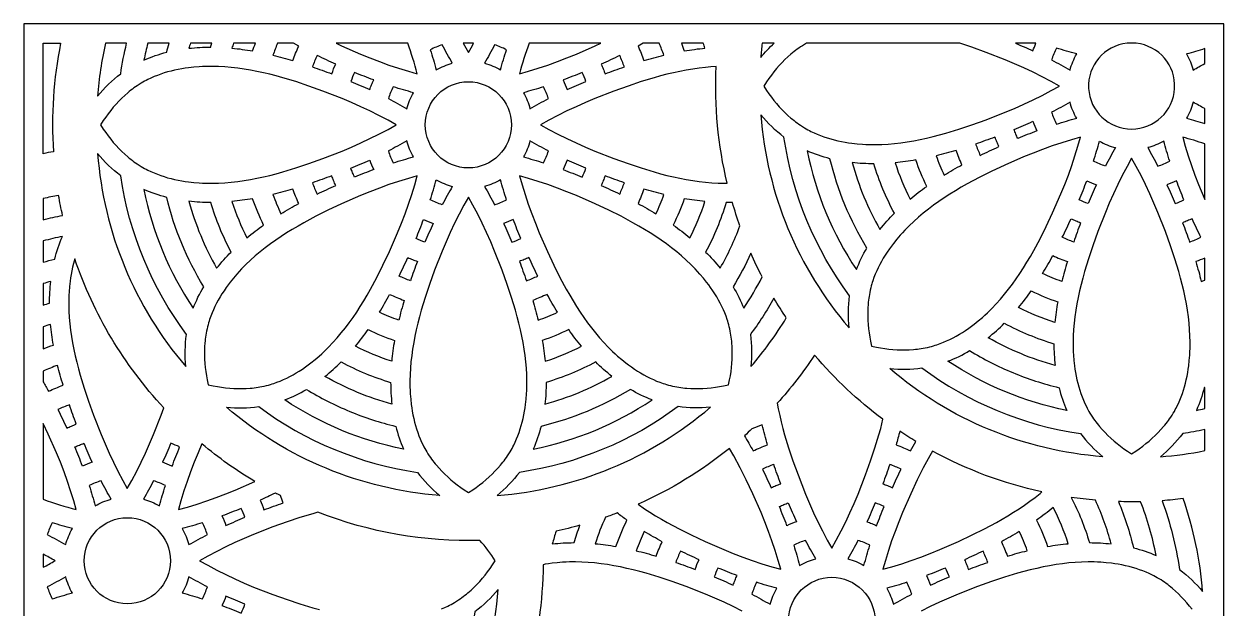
# Model space of a CAD drawing. Header units: millimetres. Extents: x 3389 to 5257, y 2005 to 6054.
# Drawn here: x 3389 to 5257, y 5144 to 6054 of the extents above; entities that cross this region are included whole.
import ezdxf

# ---------------------------------------------------------------- set-up
doc = ezdxf.new("R2010")
doc.units = ezdxf.units.MM
doc.layers.add('Layer 01', color=1, linetype='Continuous')

msp = doc.modelspace()

# ---------------------------------------------------------------- linework, layer by layer
at = {"layer": 'Layer 01'}
for points in [[(5256.9, 6054.1), (3388.6, 6054.1), (3388.6, 2004.8), (5256.9, 2004.8)], [(4606.8, 6024.1), (4603.6, 6022.2), (4600.5, 6020.3), (4597.4, 6018.3), (4594.9, 6016.6), (4592.4, 6014.8), (4590, 6013), (4587.5, 6011.1), (4585.1, 6009.2), (4582.7, 6007.2), (4578, 6003.1), (4573.4, 5998.7), (4568.9, 5994.2), (4564.5, 5989.5), (4560.3, 5984.7), (4556.2, 5979.7), (4552.2, 5974.6), (4548.3, 5969.3), (4544.6, 5964), (4540.4, 5957.4), (4544.6, 5950.7), (4548.3, 5945.4), (4552.2, 5940.1), (4556.2, 5935), (4560.3, 5930), (4564.5, 5925.2), (4568.9, 5920.5), (4573.4, 5916), (4578, 5911.7), (4582.7, 5907.5), (4585.1, 5905.6), (4587.5, 5903.6), (4590, 5901.7), (4592.4, 5899.9), (4594.9, 5898.1), (4597.4, 5896.4), (4600.5, 5894.4), (4603.6, 5892.5), (4606.3, 5890.9), (4609.1, 5889.3), (4611.5, 5888.1), (4613.9, 5886.8), (4618.7, 5884.5), (4623.7, 5882.3), (4628.8, 5880.3), (4634, 5878.4), (4639.3, 5876.6), (4644.7, 5875), (4650.2, 5873.6), (4655.7, 5872.2), (4661.3, 5871.1), (4667, 5870), (4672.2, 5869.2), (4677.5, 5868.5), (4685.7, 5867.5), (4694, 5866.9), (4699.4, 5866.6), (4704.8, 5866.4), (4714.2, 5866.3), (4724.1, 5866.6), (4734, 5867.1), (4743.9, 5867.9), (4753.9, 5869.1), (4763.9, 5870.5), (4773.9, 5872.2), (4783.9, 5874.1), (4793.9, 5876.3), (4804, 5878.6), (4814, 5881.2), (4824.1, 5884), (4844.2, 5890.1), (4864.4, 5896.9), (4886.5, 5904.8), (4916.3, 5916.5), (4931, 5922.6), (4945.5, 5929.1), (4959.7, 5935.8), (4973.8, 5942.8), (4988, 5950.3), (5000.6, 5957.4), (4988, 5964.4), (4973.8, 5971.9), (4959.7, 5978.9), (4945.5, 5985.6), (4931, 5992.1), (4916.3, 5998.3), (4886.5, 6009.9), (4864.4, 6017.8), (4845.7, 6024.1)], [(3968.1, 5897), (3955.4, 5904.1), (3941.3, 5911.6), (3927.2, 5918.6), (3912.9, 5925.3), (3898.4, 5931.8), (3883.8, 5938), (3853.9, 5949.6), (3831.9, 5957.5), (3811.7, 5964.3), (3791.5, 5970.4), (3781.5, 5973.2), (3771.4, 5975.8), (3761.4, 5978.2), (3751.3, 5980.3), (3741.3, 5982.2), (3731.3, 5983.9), (3721.4, 5985.3), (3711.4, 5986.5), (3701.5, 5987.3), (3691.5, 5987.8), (3681.6, 5988.1), (3672.2, 5988), (3666.8, 5987.8), (3661.4, 5987.5), (3653.2, 5986.9), (3644.9, 5986), (3639.7, 5985.2), (3634.5, 5984.4), (3628.8, 5983.3), (3623.2, 5982.2), (3617.6, 5980.8), (3612.2, 5979.4), (3606.8, 5977.8), (3601.5, 5976), (3596.3, 5974.1), (3591.2, 5972.1), (3586.2, 5969.9), (3581.3, 5967.6), (3578.9, 5966.3), (3576.5, 5965.1), (3573.8, 5963.5), (3571, 5961.9), (3567.9, 5960), (3564.9, 5958), (3562.4, 5956.3), (3559.9, 5954.5), (3557.4, 5952.7), (3555, 5950.8), (3552.5, 5948.9), (3550.1, 5946.9), (3545.5, 5942.8), (3540.8, 5938.4), (3536.4, 5933.9), (3532, 5929.2), (3527.7, 5924.4), (3523.6, 5919.4), (3519.6, 5914.3), (3515.8, 5909), (3512.1, 5903.7), (3507.8, 5897), (3512.1, 5890.4), (3515.8, 5885.1), (3519.6, 5879.8), (3523.6, 5874.7), (3527.7, 5869.7), (3532, 5864.9), (3536.4, 5860.2), (3540.8, 5855.7), (3545.5, 5851.3), (3550.1, 5847.2), (3552.5, 5845.2), (3555, 5843.3), (3557.4, 5841.4), (3559.9, 5839.6), (3562.4, 5837.8), (3564.9, 5836.1), (3567.9, 5834.1), (3571, 5832.2), (3573.8, 5830.6), (3576.5, 5829), (3578.9, 5827.8), (3581.3, 5826.5), (3586.2, 5824.2), (3591.2, 5822), (3596.3, 5820), (3601.5, 5818.1), (3606.8, 5816.3), (3612.2, 5814.7), (3617.6, 5813.3), (3623.2, 5811.9), (3628.8, 5810.8), (3634.5, 5809.7), (3639.7, 5808.9), (3644.9, 5808.1), (3653.2, 5807.2), (3661.4, 5806.6), (3666.8, 5806.3), (3672.2, 5806.1), (3681.6, 5806), (3691.5, 5806.3), (3701.5, 5806.8), (3711.4, 5807.6), (3721.4, 5808.8), (3731.3, 5810.2), (3741.3, 5811.9), (3751.3, 5813.8), (3761.4, 5815.9), (3771.4, 5818.3), (3781.5, 5820.9), (3791.5, 5823.7), (3811.7, 5829.8), (3831.9, 5836.6), (3853.9, 5844.5), (3883.8, 5856.1), (3898.4, 5862.3), (3912.9, 5868.8), (3927.2, 5875.5), (3941.3, 5882.5), (3955.4, 5890)], [(5033.5, 5877.8), (5019.6, 5873.9), (5004.3, 5869.2), (4989.4, 5864.2), (4974.6, 5858.8), (4959.7, 5853.1), (4945, 5847.2), (4915.7, 5834.3), (4894.5, 5824.3), (4875.5, 5814.8), (4856.9, 5804.9), (4847.8, 5799.7), (4838.8, 5794.4), (4830.1, 5789), (4821.4, 5783.5), (4813, 5777.7), (4804.7, 5771.8), (4796.7, 5765.8), (4788.8, 5759.5), (4781.2, 5753.1), (4773.8, 5746.5), (4766.6, 5739.6), (4760.1, 5732.9), (4756.4, 5729), (4752.8, 5725), (4747.4, 5718.7), (4742.2, 5712.2), (4739, 5708), (4735.9, 5703.7), (4732.6, 5698.9), (4729.5, 5694.1), (4726.5, 5689.3), (4723.7, 5684.4), (4721, 5679.4), (4718.5, 5674.5), (4716.2, 5669.4), (4714, 5664.4), (4712, 5659.3), (4710.2, 5654.2), (4709.4, 5651.6), (4708.6, 5649.1), (4707.7, 5646), (4706.9, 5642.9), (4706.1, 5639.4), (4705.4, 5635.8), (4704.8, 5632.8), (4704.3, 5629.8), (4703.8, 5626.8), (4703.5, 5623.7), (4703.1, 5620.6), (4702.8, 5617.5), (4702.4, 5611.3), (4702.2, 5605), (4702.2, 5598.6), (4702.4, 5592.2), (4702.8, 5585.8), (4703.5, 5579.4), (4704.3, 5572.9), (4705.3, 5566.5), (4706.4, 5560.1), (4708.1, 5552.4), (4715.8, 5550.7), (4722.2, 5549.5), (4728.7, 5548.5), (4735.1, 5547.7), (4741.5, 5547.1), (4748, 5546.7), (4754.4, 5546.5), (4760.7, 5546.5), (4767, 5546.7), (4773.3, 5547.1), (4776.4, 5547.4), (4779.5, 5547.7), (4782.5, 5548.1), (4785.5, 5548.6), (4788.6, 5549.1), (4791.6, 5549.6), (4795.1, 5550.4), (4798.7, 5551.2), (4801.7, 5552), (4804.8, 5552.9), (4807.4, 5553.7), (4809.9, 5554.5), (4815, 5556.3), (4820.1, 5558.3), (4825.1, 5560.4), (4830.2, 5562.8), (4835.1, 5565.3), (4840.1, 5567.9), (4845, 5570.8), (4849.9, 5573.8), (4854.7, 5576.9), (4859.4, 5580.2), (4863.7, 5583.3), (4867.9, 5586.5), (4874.4, 5591.6), (4880.7, 5597), (4884.7, 5600.6), (4888.7, 5604.3), (4895.4, 5610.9), (4902.2, 5618.1), (4908.8, 5625.5), (4915.3, 5633.1), (4921.5, 5641), (4927.6, 5649), (4933.5, 5657.3), (4939.2, 5665.7), (4944.8, 5674.3), (4950.2, 5683.1), (4955.5, 5692.1), (4960.6, 5701.1), (4970.5, 5719.7), (4980, 5738.7), (4990, 5760), (5002.9, 5789.3), (5008.9, 5804), (5014.6, 5818.8), (5019.9, 5833.6), (5024.9, 5848.6), (5029.6, 5863.9)], [(5113.1, 5844.9), (5106, 5832.3), (5098.5, 5818.1), (5091.5, 5804), (5084.8, 5789.7), (5078.3, 5775.2), (5072.2, 5760.6), (5060.5, 5730.8), (5052.6, 5708.7), (5045.9, 5688.5), (5039.8, 5668.4), (5037, 5658.3), (5034.4, 5648.2), (5032, 5638.2), (5029.8, 5628.1), (5027.9, 5618.2), (5026.2, 5608.1), (5024.8, 5598.2), (5023.7, 5588.2), (5022.8, 5578.3), (5022.3, 5568.3), (5022.1, 5558.4), (5022.2, 5549), (5022.3, 5543.6), (5022.6, 5538.2), (5023.3, 5530), (5024.2, 5521.8), (5024.9, 5516.5), (5025.7, 5511.3), (5026.8, 5505.6), (5028, 5500), (5029.3, 5494.4), (5030.8, 5489), (5032.4, 5483.6), (5034.1, 5478.3), (5036, 5473.1), (5038, 5468), (5040.2, 5463), (5042.6, 5458.1), (5043.8, 5455.7), (5045.1, 5453.4), (5046.6, 5450.6), (5048.2, 5447.8), (5050.1, 5444.7), (5052.1, 5441.7), (5053.9, 5439.2), (5055.6, 5436.7), (5057.5, 5434.2), (5059.3, 5431.8), (5061.3, 5429.4), (5063.3, 5427), (5067.4, 5422.3), (5071.7, 5417.7), (5076.2, 5413.2), (5080.9, 5408.8), (5085.7, 5404.5), (5090.7, 5400.4), (5095.9, 5396.4), (5101.1, 5392.6), (5106.5, 5388.9), (5113.1, 5384.6), (5119.7, 5388.9), (5125.1, 5392.6), (5130.3, 5396.4), (5135.4, 5400.4), (5140.4, 5404.5), (5145.3, 5408.8), (5150, 5413.2), (5154.5, 5417.7), (5158.8, 5422.3), (5162.9, 5427), (5164.9, 5429.4), (5166.8, 5431.8), (5168.7, 5434.2), (5170.5, 5436.7), (5172.3, 5439.2), (5174, 5441.7), (5176, 5444.7), (5177.9, 5447.8), (5179.6, 5450.6), (5181.1, 5453.4), (5182.4, 5455.7), (5183.6, 5458.1), (5185.9, 5463), (5188.1, 5468), (5190.2, 5473.1), (5192.1, 5478.3), (5193.8, 5483.6), (5195.4, 5489), (5196.9, 5494.4), (5198.2, 5500), (5199.4, 5505.6), (5200.4, 5511.3), (5201.3, 5516.5), (5202, 5521.8), (5202.9, 5530), (5203.6, 5538.2), (5203.8, 5543.6), (5204, 5549), (5204.1, 5558.4), (5203.9, 5568.3), (5203.3, 5578.3), (5202.5, 5588.2), (5201.4, 5598.2), (5200, 5608.1), (5198.3, 5618.2), (5196.4, 5628.1), (5194.2, 5638.2), (5191.8, 5648.2), (5189.2, 5658.3), (5186.4, 5668.4), (5180.3, 5688.5), (5173.6, 5708.7), (5165.6, 5730.8), (5154, 5760.6), (5147.8, 5775.2), (5141.4, 5789.7), (5134.7, 5804), (5127.7, 5818.1), (5120.2, 5832.3)], [(4001, 5817.5), (3987.1, 5813.6), (3971.7, 5808.9), (3956.8, 5803.9), (3942, 5798.5), (3927.2, 5792.8), (3912.5, 5786.8), (3883.1, 5774), (3861.9, 5764), (3842.9, 5754.5), (3824.3, 5744.5), (3815.3, 5739.4), (3806.3, 5734.1), (3797.5, 5728.7), (3788.9, 5723.1), (3780.5, 5717.4), (3772.2, 5711.5), (3764.1, 5705.5), (3756.3, 5699.2), (3748.7, 5692.8), (3741.3, 5686.2), (3734.1, 5679.3), (3727.5, 5672.6), (3723.8, 5668.7), (3720.2, 5664.6), (3714.8, 5658.4), (3709.7, 5651.9), (3706.5, 5647.7), (3703.3, 5643.4), (3700.1, 5638.6), (3696.9, 5633.8), (3694, 5629), (3691.1, 5624.1), (3688.4, 5619.1), (3686, 5614.1), (3683.6, 5609.1), (3681.5, 5604.1), (3679.5, 5599), (3677.7, 5593.9), (3676.8, 5591.3), (3676.1, 5588.8), (3675.2, 5585.7), (3674.4, 5582.6), (3673.6, 5579.1), (3672.8, 5575.5), (3672.3, 5572.5), (3671.7, 5569.5), (3671.3, 5566.5), (3670.9, 5563.4), (3670.6, 5560.3), (3670.3, 5557.2), (3669.9, 5551), (3669.7, 5544.7), (3669.7, 5538.3), (3669.9, 5531.9), (3670.3, 5525.5), (3670.9, 5519), (3671.7, 5512.6), (3672.7, 5506.2), (3673.9, 5499.8), (3675.6, 5492.1), (3683.3, 5490.4), (3689.7, 5489.2), (3696.1, 5488.2), (3702.5, 5487.4), (3709, 5486.8), (3715.4, 5486.4), (3721.8, 5486.2), (3728.2, 5486.2), (3734.5, 5486.4), (3740.7, 5486.8), (3743.8, 5487.1), (3746.9, 5487.4), (3750, 5487.8), (3753, 5488.3), (3756, 5488.8), (3759, 5489.3), (3762.6, 5490.1), (3766.1, 5490.9), (3769.2, 5491.7), (3772.3, 5492.6), (3774.8, 5493.4), (3777.4, 5494.2), (3782.5, 5496), (3787.6, 5498), (3792.6, 5500.1), (3797.6, 5502.5), (3802.6, 5505), (3807.6, 5507.6), (3812.4, 5510.5), (3817.3, 5513.5), (3822.1, 5516.6), (3826.9, 5519.9), (3831.2, 5523), (3835.4, 5526.2), (3841.8, 5531.3), (3848.1, 5536.7), (3852.2, 5540.3), (3856.1, 5544), (3862.8, 5550.6), (3869.7, 5557.8), (3876.3, 5565.2), (3882.7, 5572.8), (3889, 5580.7), (3895, 5588.7), (3900.9, 5597), (3906.6, 5605.4), (3912.2, 5614), (3917.6, 5622.8), (3922.9, 5631.8), (3928, 5640.8), (3938, 5659.4), (3947.5, 5678.4), (3957.5, 5699.7), (3970.3, 5729), (3976.3, 5743.7), (3982, 5758.5), (3987.4, 5773.3), (3992.4, 5788.3), (3997.1, 5803.6)], [(4160.1, 5817.5), (4164, 5803.6), (4168.7, 5788.3), (4173.7, 5773.3), (4179.1, 5758.5), (4184.8, 5743.7), (4190.7, 5729), (4203.6, 5699.7), (4213.6, 5678.4), (4223.1, 5659.4), (4233, 5640.8), (4238.2, 5631.8), (4243.5, 5622.8), (4248.9, 5614), (4254.4, 5605.4), (4260.2, 5597), (4266.1, 5588.7), (4272.1, 5580.7), (4278.4, 5572.8), (4284.8, 5565.2), (4291.4, 5557.8), (4298.3, 5550.6), (4305, 5544), (4308.9, 5540.3), (4312.9, 5536.7), (4319.2, 5531.3), (4325.7, 5526.2), (4329.9, 5523), (4334.2, 5519.9), (4339, 5516.6), (4343.8, 5513.5), (4348.6, 5510.5), (4353.5, 5507.6), (4358.5, 5505), (4363.4, 5502.5), (4368.5, 5500.1), (4373.5, 5498), (4378.6, 5496), (4383.7, 5494.2), (4386.2, 5493.4), (4388.8, 5492.6), (4391.9, 5491.7), (4395, 5490.9), (4398.5, 5490.1), (4402.1, 5489.3), (4405.1, 5488.8), (4408.1, 5488.3), (4411.1, 5487.8), (4414.2, 5487.4), (4417.3, 5487.1), (4420.4, 5486.8), (4426.6, 5486.4), (4432.9, 5486.2), (4439.3, 5486.2), (4445.7, 5486.4), (4452.1, 5486.8), (4458.5, 5487.4), (4465, 5488.2), (4471.4, 5489.2), (4477.8, 5490.4), (4485.5, 5492.1), (4487.2, 5499.8), (4488.4, 5506.2), (4489.4, 5512.6), (4490.2, 5519), (4490.8, 5525.5), (4491.2, 5531.9), (4491.4, 5538.3), (4491.4, 5544.7), (4491.2, 5551), (4490.8, 5557.2), (4490.5, 5560.3), (4490.2, 5563.4), (4489.8, 5566.5), (4489.3, 5569.5), (4488.8, 5572.5), (4488.3, 5575.5), (4487.5, 5579.1), (4486.7, 5582.6), (4485.9, 5585.7), (4485, 5588.8), (4484.2, 5591.3), (4483.4, 5593.9), (4481.6, 5599), (4479.6, 5604.1), (4477.5, 5609.1), (4475.1, 5614.1), (4472.6, 5619.1), (4470, 5624.1), (4467.1, 5629), (4464.1, 5633.8), (4461, 5638.6), (4457.7, 5643.4), (4454.6, 5647.7), (4451.4, 5651.9), (4446.3, 5658.4), (4440.9, 5664.6), (4437.3, 5668.7), (4433.6, 5672.6), (4427, 5679.3), (4419.8, 5686.2), (4412.4, 5692.8), (4404.8, 5699.2), (4396.9, 5705.5), (4388.9, 5711.5), (4380.6, 5717.4), (4372.2, 5723.1), (4363.6, 5728.7), (4354.8, 5734.1), (4345.8, 5739.4), (4336.7, 5744.5), (4318.2, 5754.5), (4299.2, 5764), (4277.9, 5774), (4248.6, 5786.8), (4233.9, 5792.8), (4219.1, 5798.5), (4204.3, 5803.9), (4189.3, 5808.9), (4174, 5813.6)], [(4080.5, 5784.6), (4073.5, 5771.9), (4066, 5757.8), (4059, 5743.7), (4052.3, 5729.4), (4045.8, 5714.9), (4039.6, 5700.3), (4028, 5670.4), (4020.1, 5648.4), (4013.3, 5628.2), (4007.2, 5608.1), (4004.4, 5598), (4001.8, 5587.9), (3999.4, 5577.9), (3997.3, 5567.8), (3995.4, 5557.9), (3993.7, 5547.8), (3992.3, 5537.9), (3991.1, 5527.9), (3990.3, 5518), (3989.8, 5508), (3989.5, 5498.1), (3989.6, 5488.7), (3989.8, 5483.3), (3990.1, 5477.9), (3990.7, 5469.7), (3991.6, 5461.4), (3992.4, 5456.2), (3993.2, 5451), (3994.2, 5445.3), (3995.4, 5439.7), (3996.8, 5434.1), (3998.2, 5428.7), (3999.8, 5423.3), (4001.6, 5418), (4003.5, 5412.8), (4005.5, 5407.7), (4007.7, 5402.7), (4010, 5397.8), (4011.3, 5395.4), (4012.5, 5393), (4014.1, 5390.3), (4015.7, 5387.5), (4017.6, 5384.4), (4019.6, 5381.4), (4021.3, 5378.9), (4023.1, 5376.4), (4024.9, 5373.9), (4026.8, 5371.5), (4028.7, 5369.1), (4030.7, 5366.7), (4034.8, 5362), (4039.2, 5357.3), (4043.7, 5352.9), (4048.4, 5348.5), (4053.2, 5344.2), (4058.2, 5340.1), (4063.3, 5336.1), (4068.6, 5332.3), (4073.9, 5328.6), (4080.5, 5324.3), (4087.2, 5328.6), (4092.5, 5332.3), (4097.8, 5336.1), (4102.9, 5340.1), (4107.9, 5344.2), (4112.7, 5348.5), (4117.4, 5352.9), (4121.9, 5357.3), (4126.2, 5362), (4130.4, 5366.7), (4132.3, 5369.1), (4134.3, 5371.5), (4136.2, 5373.9), (4138, 5376.4), (4139.8, 5378.9), (4141.5, 5381.4), (4143.5, 5384.4), (4145.4, 5387.5), (4147, 5390.3), (4148.6, 5393), (4149.8, 5395.4), (4151.1, 5397.8), (4153.4, 5402.7), (4155.6, 5407.7), (4157.6, 5412.8), (4159.5, 5418), (4161.3, 5423.3), (4162.9, 5428.7), (4164.3, 5434.1), (4165.7, 5439.7), (4166.8, 5445.3), (4167.9, 5451), (4168.7, 5456.2), (4169.4, 5461.4), (4170.4, 5469.7), (4171, 5477.9), (4171.3, 5483.3), (4171.5, 5488.7), (4171.6, 5498.1), (4171.3, 5508), (4170.8, 5518), (4170, 5527.9), (4168.8, 5537.9), (4167.4, 5547.8), (4165.7, 5557.9), (4163.8, 5567.8), (4161.6, 5577.9), (4159.3, 5587.9), (4156.7, 5598), (4153.9, 5608.1), (4147.8, 5628.2), (4141, 5648.4), (4133.1, 5670.4), (4121.4, 5700.3), (4115.3, 5714.9), (4108.8, 5729.4), (4102.1, 5743.7), (4095.1, 5757.8), (4087.6, 5771.9)]]:
    msp.add_lwpolyline(points, close=True, dxfattribs=at)
for points in [[(3445.7, 6024.1, 0.065648), (3434.4, 5855.2, 0.006204), (3418.6, 5852.1), (3418.6, 6024.1)], [(3515.5, 6024.1, 0.035981), (3503.2, 5941.8, -0.057025), (3539.2, 5976.5, -0.022146), (3548.4, 6024.1)], [(3581.3, 6024.1, 0.013021), (3575.4, 5997.9, -0.043703), (3610.8, 6010.1, -0.007499), (3614.4, 6024.1)], [(3647.7, 6024.1, 0.004537), (3645.4, 6016.2, -0.02748), (3679.3, 6018.1, -0.003762), (3681.1, 6024.1)], [(3714.9, 6024.1, 0.005175), (3712.3, 6016.5, -0.01991), (3744.6, 6012.1, -0.008965), (3748.9, 6024.1)], [(3783.4, 6024.1, 0.015462), (3776.2, 6005.5, -0.012924), (3807.1, 5997.1, -0.020988), (3816.5, 6019.6), (3808.4, 6024.1)], [(3874.6, 6024.1), (3883.1, 6020.1), (3912.5, 6007.3), (3927.2, 6001.3), (3942, 5995.6), (3956.8, 5990.2), (3971.7, 5985.2), (3987.1, 5980.5), (4001, 5976.6, 0.01941), (3986.2, 6024.1)], [(4021.2, 6014, -0.012674), (4030.4, 5982.6, -0.068658), (4055.5, 5993, -0.012674), (4039.8, 6021.7, 0.038296)], [(4072.4, 6024.1, 0.006902), (4080.5, 6009.5, 0.006902), (4088.7, 6024.1)], [(4118.5, 5988.6, -0.034289), (4130.6, 5982.6, -0.012674), (4139.8, 6014, 0.038296), (4121.3, 6021.7, -0.012674), (4105.6, 5993, -0.034289)], [(4174.9, 6024.1, 0.01941), (4160.1, 5976.6), (4174, 5980.5), (4189.3, 5985.2), (4204.3, 5990.2), (4219.1, 5995.6), (4233.9, 6001.3), (4248.6, 6007.3), (4277.9, 6020.1), (4286.5, 6024.1)], [(4352.7, 6024.1), (4344.6, 6019.6, -0.020988), (4353.9, 5997.1, -0.012924), (4384.9, 6005.5, 0.015462), (4377.6, 6024.1)], [(4412.2, 6024.1, -0.008965), (4416.5, 6012.1, -0.01991), (4448.8, 6016.5, 0.005175), (4446.2, 6024.1)], [(4537.8, 6024.1, 0.009547), (4535.7, 6002.1, -0.032927), (4556.6, 6024.1)], [(4932.3, 6024.1, -0.008991), (4959.5, 6012.2, -0.019622), (4964.2, 6024.1)], [(4988.5, 5998.1, -0.012674), (5017.2, 5982.4, -0.068658), (5027.6, 6007.4, -0.012674), (4996.1, 6016.7, 0.038296)], [(5106, 6024.1, 18.836398), (5120.2, 6024.1)], [(3837.6, 5987.3, -0.007248), (3867.8, 5976.5, -0.017746), (3873.9, 5991.4, -0.007248), (3845, 6005, 0.018525)], [(4290.4, 5984, -0.008872), (4293.3, 5976.5, -0.007248), (4323.4, 5987.3, 0.018525), (4316.1, 6005, -0.007248), (4287.2, 5991.4, -0.008872)], [(5226.9, 6015.7, -0.011467), (5198.6, 6007.4, -0.068658), (5209, 5982.4, -0.008107), (5226.9, 5992.4)], [(3929.8, 5959.5, -0.012408), (3933.1, 5966.9, -0.009682), (3903.3, 5978.6, 0.019227), (3897.5, 5964.7, -0.009682), (3926.9, 5951.9, -0.012408)], [(4466.3, 5987.7), (4458, 5987.2), (4449.7, 5986.5), (4439.7, 5985.3), (4429.8, 5983.9), (4419.7, 5982.2), (4409.8, 5980.3), (4399.7, 5978.2), (4389.7, 5975.8), (4379.6, 5973.2), (4369.5, 5970.4), (4349.4, 5964.3), (4329.2, 5957.5), (4307.1, 5949.6), (4277.3, 5938), (4262.7, 5931.8), (4248.2, 5925.3), (4233.9, 5918.6), (4219.8, 5911.6), (4205.6, 5904.1), (4193, 5897), (4205.6, 5890), (4219.8, 5882.5), (4233.9, 5875.5), (4248.2, 5868.8), (4262.7, 5862.3), (4277.3, 5856.1), (4307.1, 5844.5), (4329.2, 5836.6), (4349.4, 5829.8), (4369.5, 5823.7), (4379.6, 5820.9), (4389.7, 5818.3), (4399.7, 5815.9), (4409.8, 5813.8), (4419.7, 5811.9), (4429.8, 5810.2), (4439.7, 5808.8), (4449.7, 5807.6), (4459.6, 5806.8), (4469.6, 5806.3), (4479.5, 5806), (4483.5, 5806, -0.070813)], [(4257.8, 5978.6, -0.009682), (4228, 5966.9, -0.024819), (4234.2, 5951.9, -0.009682), (4263.6, 5964.7, 0.019227)], [(3955.9, 5937.8, -0.012674), (3984.6, 5922.1, -0.068658), (3995, 5947.1, -0.012674), (3963.6, 5956.3, 0.038296)], [(4197.5, 5956.3, -0.012674), (4166.1, 5947.1, -0.068658), (4176.4, 5922.1, -0.012674), (4205.2, 5937.8, 0.038296)], [(5021.5, 5919.4, -0.034289), (5017.2, 5932.3, -0.012674), (4988.5, 5916.6, 0.038296), (4996.1, 5898.1, -0.012674), (5027.6, 5907.3, -0.034289)], [(5226.9, 5922.3, -0.008107), (5209, 5932.3, -0.068658), (5198.6, 5907.3, -0.011467), (5226.9, 5899.1)], [(4673.2, 5580.7, -0.057025), (4674.1, 5630.8, -0.124085), (4571.8, 5877.9, -0.057025), (4535.7, 5912.6, 0.159007)], [(4932.8, 5882.7, -0.009613), (4930.1, 5889.7, 0.009682), (4959.5, 5902.5, 0.024819), (4965.7, 5887.5, 0.009682), (4935.8, 5875.8, -0.009613)], [(3989, 5859.1, -0.034289), (3984.6, 5872, -0.012674), (3955.9, 5856.3, 0.038296), (3963.6, 5837.8, -0.012674), (3995, 5847, -0.034289)], [(4205.2, 5856.3, -0.012674), (4176.4, 5872, -0.068658), (4166.1, 5847, -0.012674), (4197.5, 5837.8, 0.038296)], [(4903.3, 5870.4, -0.008872), (4900.3, 5877.9, -0.007248), (4870.2, 5867.1, 0.018525), (4877.5, 5849.4, -0.007248), (4906.5, 5863.1, -0.008872)], [(5053.8, 5840.4, 0.012674), (5063, 5871.8, 0.068658), (5088, 5861.5, 0.012674), (5072.3, 5832.7, -0.038296)], [(5151, 5865.8, -0.034289), (5138.1, 5861.5, -0.012674), (5153.9, 5832.7, 0.038296), (5172.4, 5840.4, -0.012674), (5163.2, 5871.8, -0.034289)], [(5226.9, 5867.5, 0.014326), (5192.6, 5877.8), (5196.5, 5863.9), (5201.3, 5848.6), (5206.3, 5833.6), (5211.6, 5818.8), (5217.3, 5804), (5226.9, 5780.8)], [(3640.6, 5520.4, -0.057025), (3641.6, 5570.5, -0.124085), (3539.2, 5817.6, -0.057025), (3503.2, 5852.3, 0.159007)], [(4684.6, 5671.5, -0.043703), (4701, 5705.1, -0.078451), (4643.4, 5844.3, -0.043703), (4607.9, 5856.5, 0.098094)], [(4821.2, 5818.8, -0.012924), (4849, 5834.8, -0.020988), (4839.7, 5857.3, -0.012924), (4808.7, 5848.9, 0.025221)], [(3900.3, 5822.4, -0.009613), (3897.5, 5829.4, 0.009682), (3926.9, 5842.2, 0.024819), (3933.1, 5827.2, 0.009682), (3903.3, 5815.5, -0.009613)], [(4263.6, 5829.4, -0.009682), (4234.2, 5842.2, -0.024819), (4228, 5827.2, -0.009682), (4257.8, 5815.5, 0.019227)], [(4725.9, 5797, -0.024946), (4711.8, 5836.3, -0.02748), (4678, 5838.2, 0.062756), (4721.2, 5734, -0.02748), (4743.8, 5759.2, -0.024946)], [(4768.2, 5781.4, -0.01991), (4794.2, 5801.2, -0.031349), (4777.1, 5842.3, -0.01991), (4744.9, 5837.9, 0.039523)], [(3870.7, 5810.1, -0.008872), (3867.8, 5817.6, -0.007248), (3837.6, 5806.8, 0.018525), (3845, 5789.1, -0.007248), (3873.9, 5802.7, -0.008872)], [(4021.2, 5780.1, 0.012674), (4030.4, 5811.5, 0.068658), (4055.5, 5801.1, 0.012674), (4039.8, 5772.4, -0.038296)], [(4118.5, 5805.5, -0.034289), (4105.6, 5801.1, -0.012674), (4121.3, 5772.4, 0.038296), (4139.8, 5780.1, -0.012674), (4130.6, 5811.5, -0.034289)], [(4290.4, 5810.1, -0.008872), (4287.2, 5802.7, -0.007248), (4316.1, 5789.1, 0.018525), (4323.4, 5806.8, -0.007248), (4293.3, 5817.6, -0.008872)], [(3652, 5611.2, -0.043703), (3668.5, 5644.8, -0.078451), (3610.8, 5784, -0.043703), (3575.4, 5796.2, 0.098094)], [(3788.6, 5758.5, -0.012924), (3816.5, 5774.5, -0.020988), (3807.1, 5797, -0.012924), (3776.2, 5788.6, 0.025221)], [(4384.9, 5788.6, -0.012924), (4353.9, 5797, -0.020988), (4344.6, 5774.5, -0.012924), (4372.5, 5758.5, 0.025221)], [(5031.5, 5780.1, 0.009682), (5043.3, 5809.9, 0.024819), (5058.2, 5803.7, 0.009682), (5045.4, 5774.3, -0.019227)], [(5194.6, 5780.1, -0.009682), (5182.9, 5809.9, -0.024819), (5168, 5803.7, -0.009682), (5180.8, 5774.3, 0.019227)], [(3418.6, 5749.3, -0.014039), (3448.7, 5755.8, -0.012358), (3442.5, 5787.2, 0.010505), (3418.6, 5782.2)], [(3693.3, 5736.7, -0.024946), (3679.3, 5776, -0.02748), (3645.4, 5777.9, 0.062756), (3688.6, 5673.7, -0.02748), (3711.2, 5698.9, -0.024946)], [(3735.7, 5721.1, -0.01991), (3761.6, 5740.9, -0.031349), (3744.6, 5782, -0.01991), (3712.3, 5777.6, 0.039523)], [(4448.8, 5777.6, -0.01991), (4416.5, 5782, -0.031349), (4399.5, 5740.9, -0.01991), (4425.4, 5721.1, 0.039523)], [(4491.5, 5776.2), (4481.8, 5776, -0.049922), (4449.9, 5698.9, -0.02748), (4472.5, 5673.7, 0.040426), (4503.3, 5739.6, -0.014832)], [(3999, 5719.8, 0.009682), (4010.7, 5749.6, 0.024819), (4025.7, 5743.4, 0.009682), (4012.9, 5714, -0.019227)], [(4162.1, 5719.8, -0.009682), (4150.4, 5749.6, -0.024819), (4135.4, 5743.4, -0.009682), (4148.2, 5714, 0.019227)], [(5026.2, 5747.5, 0.008872), (5033.7, 5744.6, 0.007248), (5022.9, 5714.4, -0.018525), (5005.1, 5721.8, 0.007248), (5018.8, 5750.7, 0.008872)], [(5200, 5747.5, -0.008872), (5192.5, 5744.6, -0.007248), (5203.3, 5714.4, 0.018525), (5221, 5721.8, -0.007248), (5207.4, 5750.7, -0.008872)], [(3418.6, 5683.1, -0.009535), (3436.5, 5687.7, -0.043703), (3448.6, 5723.2, 0.014923), (3418.6, 5716.2)], [(3467.7, 5688.2), (3466.7, 5684.6), (3465.7, 5680.9), (3464.4, 5675.4), (3463.2, 5669.8), (3462.1, 5664.1), (3461.3, 5658.9), (3460.6, 5653.6), (3459.7, 5645.4), (3459, 5637.1), (3458.7, 5631.7), (3458.6, 5626.3), (3458.5, 5616.9), (3458.7, 5607), (3459.2, 5597.1), (3460.1, 5587.2), (3461.2, 5577.2), (3462.6, 5567.2), (3464.3, 5557.2), (3466.2, 5547.2), (3468.4, 5537.2), (3470.8, 5527.1), (3473.4, 5517.1), (3476.2, 5507), (3482.3, 5486.9), (3489, 5466.7), (3496.9, 5444.6), (3508.6, 5414.8), (3514.8, 5400.1), (3521.2, 5385.6), (3527.9, 5371.4), (3534.9, 5357.3), (3542.4, 5343.1), (3549.5, 5330.5), (3556.6, 5343.1), (3564.1, 5357.3), (3571.1, 5371.4), (3577.8, 5385.6), (3584.2, 5400.1), (3590.4, 5414.8), (3602, 5444.6), (3606.3, 5456.2, -0.105492)], [(3993.6, 5687.2, 0.008872), (4001.1, 5684.3, 0.007248), (3990.3, 5654.1, -0.018525), (3972.6, 5661.5, 0.007248), (3986.2, 5690.4, 0.008872)], [(4167.5, 5687.2, -0.008872), (4160, 5684.3, -0.007248), (4170.8, 5654.1, 0.018525), (4188.5, 5661.5, -0.007248), (4174.8, 5690.4, -0.008872)], [(4520.3, 5697, -0.030573), (4492.6, 5644.8, -0.043703), (4509.1, 5611.2, 0.027548), (4537.9, 5660, -0.015797)], [(4974.5, 5665.4, 0.012924), (4990.5, 5693.3, 0.020988), (5013.1, 5684, 0.012924), (5004.6, 5653, -0.025221)], [(5226.9, 5689.4, -0.01275), (5213.1, 5684, -0.012924), (5221.5, 5653, 0.004436), (5226.9, 5654.9)], [(3418.6, 5616.2, -0.00614), (3428.5, 5619.3, -0.02748), (3430.3, 5653.1, 0.006731), (3418.6, 5649.7)], [(3942, 5605.1, 0.012924), (3957.9, 5633, 0.020988), (3980.5, 5623.6, 0.012924), (3972.1, 5592.7, -0.025221)], [(4219.1, 5605.1, -0.012924), (4203.1, 5633, -0.020988), (4180.6, 5623.6, -0.012924), (4189, 5592.7, 0.025221)], [(4556.3, 5626.9, -0.030794), (4519.5, 5570.5, -0.057025), (4520.5, 5520.4, 0.040597), (4575.5, 5596.4, -0.013904)], [(4937.2, 5612.5, 0.01991), (4956.9, 5638.4, 0.031349), (4998, 5621.4, 0.01991), (4993.6, 5589.1, -0.039523)], [(3418.6, 5548.2, -0.011831), (3434.4, 5554, -0.01991), (3430, 5586.2, 0.007773), (3418.6, 5582.4)], [(4889.7, 5565.4, 0.02748), (4914.9, 5588, 0.049922), (4992.1, 5556.1, 0.02748), (4993.9, 5522.3, -0.062756)], [(3904.6, 5552.2, 0.01991), (3924.4, 5578.1, 0.031349), (3965.5, 5561.1, 0.01991), (3961.1, 5528.8, -0.039523)], [(4256.5, 5552.2, -0.01991), (4236.7, 5578.1, -0.031349), (4195.6, 5561.1, -0.01991), (4200, 5528.8, 0.039523)], [(4619.5, 5538.3, -0.036713), (4561.3, 5463.3), (4563, 5454.4), (4565.2, 5444.3), (4567.5, 5434.3), (4570.1, 5424.2), (4572.9, 5414.1), (4579, 5394), (4585.8, 5373.8), (4593.7, 5351.7), (4605.4, 5321.9), (4611.5, 5307.3), (4618, 5292.8), (4624.7, 5278.5), (4631.7, 5264.4), (4639.2, 5250.2), (4646.3, 5237.6), (4653.3, 5250.2), (4660.8, 5264.4), (4667.9, 5278.5), (4674.6, 5292.8), (4681, 5307.3), (4687.2, 5321.9), (4698.8, 5351.7), (4706.7, 5373.8), (4713.5, 5394), (4719.6, 5414.1), (4722.4, 5424.2), (4726, 5438.3, -0.056554)], [(4928.2, 5511, 0.039165), (5000.1, 5487.6, 0.043703), (5012.2, 5452.2, -0.098094), (4827.2, 5528.8, 0.043703), (4860.9, 5545.3, 0.039165)], [(3418.6, 5496.9, -0.006434), (3426.9, 5482.1, -0.020988), (3449.5, 5491.4, -0.012924), (3441, 5522.4, 0.018664), (3418.6, 5513.5)], [(3857.2, 5505.1, 0.02748), (3882.4, 5527.7, 0.049922), (3959.5, 5495.8, 0.02748), (3961.4, 5462, -0.062756)], [(4303.9, 5505.1, -0.02748), (4278.7, 5527.7, -0.049922), (4201.6, 5495.8, -0.02748), (4199.7, 5462, 0.062756)], [(4736.4, 5517.4, 0.057025), (4786.5, 5518.4, 0.124085), (5033.6, 5416, 0.057025), (5068.4, 5380, -0.159007)], [(3895.7, 5450.7, 0.039165), (3967.5, 5427.3, 0.043703), (3979.6, 5391.9, -0.098094), (3794.7, 5468.5, 0.043703), (3828.3, 5485, 0.039165)], [(4366.4, 5468.5, -0.043703), (4332.8, 5485, -0.078451), (4193.6, 5427.3, -0.043703), (4181.4, 5391.9, 0.098094)], [(5226.9, 5487.8, -0.000433), (5226.1, 5487.6, -0.043703), (5214, 5452.2, 0.00642), (5226.9, 5455)], [(3462.6, 5427.8, -0.008872), (3470.1, 5430.8, -0.007248), (3459.3, 5460.9, 0.018525), (3441.5, 5453.6, -0.007248), (3455.2, 5424.6, -0.008872)], [(3703.9, 5457.1, 0.057025), (3754, 5458.1, 0.124085), (4001.1, 5355.7, 0.057025), (4035.8, 5319.7, -0.159007)], [(4457.2, 5457.1, -0.057025), (4407.1, 5458.1, -0.124085), (4160, 5355.7, -0.057025), (4125.3, 5319.7, 0.159007)], [(3418.6, 5313.7, 0.02082), (3469.9, 5297.6), (3466, 5311.5), (3461.3, 5326.8), (3456.3, 5341.7), (3451, 5356.5), (3445.3, 5371.4), (3439.3, 5386.1), (3426.4, 5415.4), (3418.6, 5432)], [(4510.3, 5412.8, -0.010694), (4523.7, 5389.2, -0.020988), (4546.2, 5398.5, -0.012924), (4537.8, 5429.5, 0.013086), (4522, 5423.4, -0.006124)], [(4752.2, 5419.8, -0.008522), (4746.3, 5398.5, -0.020988), (4768.9, 5389.2, -0.00638), (4777, 5403.9, -0.011364)], [(5226.9, 5422.2, -0.01595), (5192.6, 5416, -0.057025), (5157.8, 5380, 0.03014), (5226.9, 5389.5)], [(3474.8, 5398.3, -0.009613), (3481.8, 5401, 0.009682), (3494.6, 5371.6, 0.024819), (3479.7, 5365.4, 0.009682), (3467.9, 5395.3, -0.009613)], [(3611.9, 5368.7, -0.012408), (3619.3, 5365.4, -0.009682), (3631, 5395.3, 0.019227), (3617.2, 5401, -0.009682), (3604.4, 5371.6, -0.012408)], [(3665.6, 5400), (3659.7, 5386.1), (3653.7, 5371.4), (3648, 5356.5), (3642.7, 5341.7), (3637.7, 5326.8), (3633, 5311.5), (3629, 5297.6), (3643, 5301.5), (3658.3, 5306.2), (3673.2, 5311.2), (3688, 5316.5), (3702.8, 5322.2), (3717.5, 5328.2), (3747.9, 5341.6, -0.039014)], [(4344.6, 5305.9), (4354.6, 5299.1), (4363.2, 5293.5), (4372, 5288.1), (4381, 5282.8), (4390.1, 5277.6), (4408.6, 5267.7), (4427.6, 5258.2), (4448.9, 5248.2), (4478.2, 5235.3), (4492.9, 5229.4), (4507.7, 5223.7), (4522.5, 5218.3), (4537.5, 5213.3), (4552.8, 5208.6), (4566.7, 5204.7), (4562.8, 5218.6), (4558.1, 5233.9), (4553.1, 5248.9), (4547.7, 5263.7), (4542, 5278.5), (4536.1, 5293.2), (4523.2, 5322.5), (4513.2, 5343.8), (4503.7, 5362.8), (4493.8, 5381.4), (4487.1, 5393.1, -0.064778)], [(4803, 5388.9), (4798.8, 5381.4), (4788.8, 5362.8), (4779.3, 5343.8), (4769.3, 5322.5), (4756.5, 5293.2), (4750.5, 5278.5), (4744.8, 5263.7), (4739.4, 5248.9), (4734.4, 5233.9), (4729.7, 5218.6), (4725.8, 5204.7), (4739.7, 5208.6), (4755.1, 5213.3), (4770, 5218.3), (4784.8, 5223.7), (4799.6, 5229.4), (4814.3, 5235.3), (4843.7, 5248.2), (4864.9, 5258.2), (4883.9, 5267.7), (4902.5, 5277.6), (4911.5, 5282.8), (4920.5, 5288.1), (4929.3, 5293.5), (4937.9, 5299.1), (4946.3, 5304.8), (4954.6, 5310.7), (4962.7, 5316.7), (4970.5, 5323), (4973.2, 5325.2, -0.070509)], [(4559.3, 5335, -0.008872), (4566.8, 5337.9, -0.007248), (4556, 5368.1, 0.018525), (4538.3, 5360.7, -0.007248), (4552, 5331.8, -0.008872)], [(4733.2, 5335, -0.008872), (4740.6, 5331.8, -0.007248), (4754.2, 5360.7, 0.018525), (4736.5, 5368.1, -0.007248), (4725.7, 5337.9, -0.008872)], [(3490.2, 5335, -0.012674), (3499.4, 5303.5, -0.068658), (3524.4, 5313.9, -0.012674), (3508.7, 5342.6, 0.038296)], [(3587.4, 5309.6, -0.034289), (3599.6, 5303.5, -0.012674), (3608.8, 5335, 0.038296), (3590.3, 5342.6, -0.012674), (3574.6, 5313.9, -0.034289)], [(3780, 5323.5, -0.005905), (3756.1, 5312.3, -0.017746), (3762.3, 5297.4, -0.007248), (3792.4, 5308.2, 0.011657), (3787.9, 5319.5, -0.003429)], [(4571.6, 5305.4, -0.009613), (4578.6, 5308.2, 0.009682), (4591.4, 5278.8, 0.024819), (4576.4, 5272.6, 0.009682), (4564.7, 5302.4, -0.009613)], [(4708.7, 5275.9, -0.012408), (4716.1, 5272.6, -0.009682), (4727.8, 5302.4, 0.019227), (4713.9, 5308.2, -0.009682), (4701.1, 5278.8, -0.012408)], [(5019, 5316.7, -0.045494), (5047.5, 5246.2, -0.02748), (5081.4, 5244.3, 0.040155), (5056.7, 5312.3, -0.014655)], [(5092.5, 5310.2, -0.039264), (5116, 5238.2, -0.043703), (5151.4, 5226, 0.042517), (5127.1, 5310, -0.013334)], [(5160.6, 5311.6, -0.050547), (5187.6, 5204.6, -0.057025), (5223.7, 5169.9, 0.064204), (5193.4, 5314.9, -0.012728)], [(3726.8, 5299.6, -0.009682), (3696.9, 5287.8, -0.024819), (3703.1, 5272.9, -0.009682), (3732.5, 5285.7, 0.019227)], [(4294, 5285.8, 0.028556), (4278, 5244.6, -0.01991), (4310.3, 5240.2, -0.031349), (4327.3, 5281.3, -0.011038), (4312.2, 5292.4, -0.007472)], [(4991.1, 5301.1, -0.01991), (4965.2, 5281.3, -0.031349), (4982.2, 5240.2, -0.01991), (5014.5, 5244.6, 0.039523)], [(3424.9, 5258.8, -0.012674), (3453.6, 5243.1, -0.068658), (3464, 5268.1, -0.012674), (3432.5, 5277.3, 0.038296)], [(3666.4, 5277.3, -0.012674), (3635, 5268.1, -0.068658), (3645.4, 5243.1, -0.012674), (3674.1, 5258.8, 0.038296)], [(4217.1, 5264.1, 0.011459), (4211.2, 5244.3, -0.02748), (4245, 5246.2, -0.017086), (4254.2, 5273.3, -0.014763)], [(4341.9, 5233.6, -0.012924), (4372.9, 5225.2, -0.020988), (4382.2, 5247.7, -0.012924), (4354.3, 5263.7, 0.025221)], [(4915.2, 5236.6, -0.010493), (4919.7, 5225.2, -0.012924), (4950.6, 5233.6, 0.025221), (4938.2, 5263.7, -0.012924), (4910.3, 5247.7, -0.010493)], [(4403.4, 5215.4, -0.007248), (4433.5, 5204.6, -0.017746), (4439.6, 5219.5, -0.007248), (4410.7, 5233.1, 0.018525)], [(4587, 5242.1, -0.012674), (4596.2, 5210.7, -0.068658), (4621.2, 5221, -0.012674), (4605.5, 5249.8, 0.038296)], [(4684.2, 5216.7, -0.034289), (4696.4, 5210.7, -0.012674), (4705.6, 5242.1, 0.038296), (4687, 5249.8, -0.012674), (4671.3, 5221, -0.034289)], [(4856.1, 5212.1, -0.008872), (4859, 5204.6, -0.007248), (4889.2, 5215.4, 0.018525), (4881.8, 5233.1, -0.007248), (4852.9, 5219.5, -0.008872)], [(3418.6, 5207.8, 0.008619), (3437, 5218, 0.008619), (3418.6, 5228.2)], [(4495.6, 5187.6, -0.012408), (4498.8, 5195, -0.009682), (4469, 5206.7, 0.019227), (4463.3, 5192.8, -0.009682), (4492.6, 5180, -0.012408)], [(4823.5, 5206.7, -0.009682), (4793.7, 5195, -0.024819), (4799.9, 5180, -0.009682), (4829.3, 5192.8, 0.019227)], [(3457.9, 5180.1, -0.034289), (3453.6, 5193, -0.012674), (3424.9, 5177.2, 0.038296), (3432.5, 5158.7, -0.012674), (3464, 5167.9, -0.034289)], [(3674.1, 5177.2, -0.012674), (3645.4, 5193, -0.068658), (3635, 5167.9, -0.012674), (3666.4, 5158.7, 0.038296)], [(4521.6, 5165.9, -0.012674), (4550.4, 5150.2, -0.068658), (4560.7, 5175.2, -0.012674), (4529.3, 5184.4, 0.038296)], [(4763.2, 5184.4, -0.012674), (4731.8, 5175.2, -0.068658), (4742.2, 5150.2, -0.012674), (4770.9, 5165.9, 0.038296)], [(3732.5, 5150.3, -0.009682), (3703.1, 5163.1, -0.024819), (3696.9, 5148.2, -0.009682), (3726.8, 5136.5, 0.019227)], [(4126.9, 5173.3, -0.057025), (4090.8, 5138.5, -0.124085), (3988.5, 4891.4, -0.057025), (3989.4, 4841.4, 0.159007)]]:
    msp.add_lwpolyline(points, format="xyb", close=True, dxfattribs=at)
for points in [[(4038.9, 5143), (4043.9, 5145.2), (4048.7, 5147.5), (4051.1, 5148.7), (4053.5, 5150), (4056.3, 5151.5), (4059, 5153.2), (4062.1, 5155.1), (4065.1, 5157.1), (4067.7, 5158.8), (4070.2, 5160.6), (4072.6, 5162.4), (4075.1, 5164.3), (4077.5, 5166.2), (4079.9, 5168.2), (4084.6, 5172.3), (4089.2, 5176.6), (4093.7, 5181.1), (4098.1, 5185.8), (4102.3, 5190.7), (4106.4, 5195.7), (4110.4, 5200.8), (4114.3, 5206), (4118, 5211.4), (4122.2, 5218, 0.044192), (4098.4, 5249.8, -0.099833), (3846.1, 5293.5), (3838.5, 5291.3), (3818.3, 5285.2), (3798.2, 5278.5), (3776.1, 5270.6), (3746.2, 5258.9), (3731.6, 5252.8), (3717.1, 5246.3), (3702.9, 5239.6), (3688.8, 5232.6), (3674.6, 5225.1), (3662, 5218), (3674.6, 5210.9), (3688.8, 5203.4), (3702.9, 5196.4), (3717.1, 5189.7), (3731.6, 5183.3), (3746.2, 5177.1), (3776.1, 5165.5), (3798.2, 5157.5), (3818.3, 5150.8), (3838.5, 5144.7), (3848.5, 5141.9)], [(4507, 5139.7), (4492.9, 5146.7), (4478.6, 5153.4), (4464.1, 5159.9), (4449.5, 5166), (4419.7, 5177.7), (4397.6, 5185.6), (4377.4, 5192.4), (4357.3, 5198.5), (4347.2, 5201.3), (4337.1, 5203.9), (4327.1, 5206.2), (4317.1, 5208.4), (4307.1, 5210.3), (4297, 5212), (4287.1, 5213.4), (4277.1, 5214.6), (4267.2, 5215.4), (4257.2, 5215.9), (4247.3, 5216.2), (4237.9, 5216.1), (4232.5, 5215.9), (4227.1, 5215.6), (4218.9, 5215), (4210.7, 5214.1), (4205.4, 5213.3), (4200.2, 5212.5), (4196.9, 5211.9, -0.065684), (4173.2, 5044.2)]]:
    msp.add_lwpolyline(points, format="xyb", dxfattribs=at)
msp.add_lwpolyline([(5207.2, 5142.4), (5203.2, 5147.5), (5199.1, 5152.5), (5194.8, 5157.3), (5190.4, 5162), (5186, 5166.5), (5181.3, 5170.8), (5176.7, 5175), (5174.3, 5176.9), (5171.8, 5178.9), (5169.4, 5180.8), (5166.9, 5182.6), (5164.4, 5184.4), (5161.9, 5186.1), (5158.9, 5188.1), (5155.8, 5190), (5153, 5191.6), (5150.3, 5193.2), (5147.9, 5194.4), (5145.5, 5195.7), (5140.6, 5198), (5135.6, 5200.2), (5130.5, 5202.2), (5125.3, 5204.1), (5120.1, 5205.9), (5114.6, 5207.5), (5109.2, 5208.9), (5103.6, 5210.3), (5098, 5211.4), (5092.3, 5212.5), (5087.1, 5213.3), (5081.9, 5214.1), (5073.6, 5215), (5065.4, 5215.6), (5060, 5215.9), (5054.6, 5216.1), (5045.2, 5216.2), (5035.3, 5215.9), (5025.3, 5215.4), (5015.4, 5214.6), (5005.4, 5213.4), (4995.5, 5212), (4985.5, 5210.3), (4975.5, 5208.4), (4965.4, 5206.2), (4955.4, 5203.9), (4945.3, 5201.3), (4935.3, 5198.5), (4915.1, 5192.4), (4894.9, 5185.6), (4872.9, 5177.7), (4843, 5166), (4828.4, 5159.9), (4813.9, 5153.4), (4799.6, 5146.7), (4785.5, 5139.7)], dxfattribs=at)
for centre in [(4080.5, 5897), (3549.5, 5218), (4646.3, 5125.1)]:
    msp.add_circle(centre, 67.1, dxfattribs=at)

doc.saveas('drawing.dxf')
